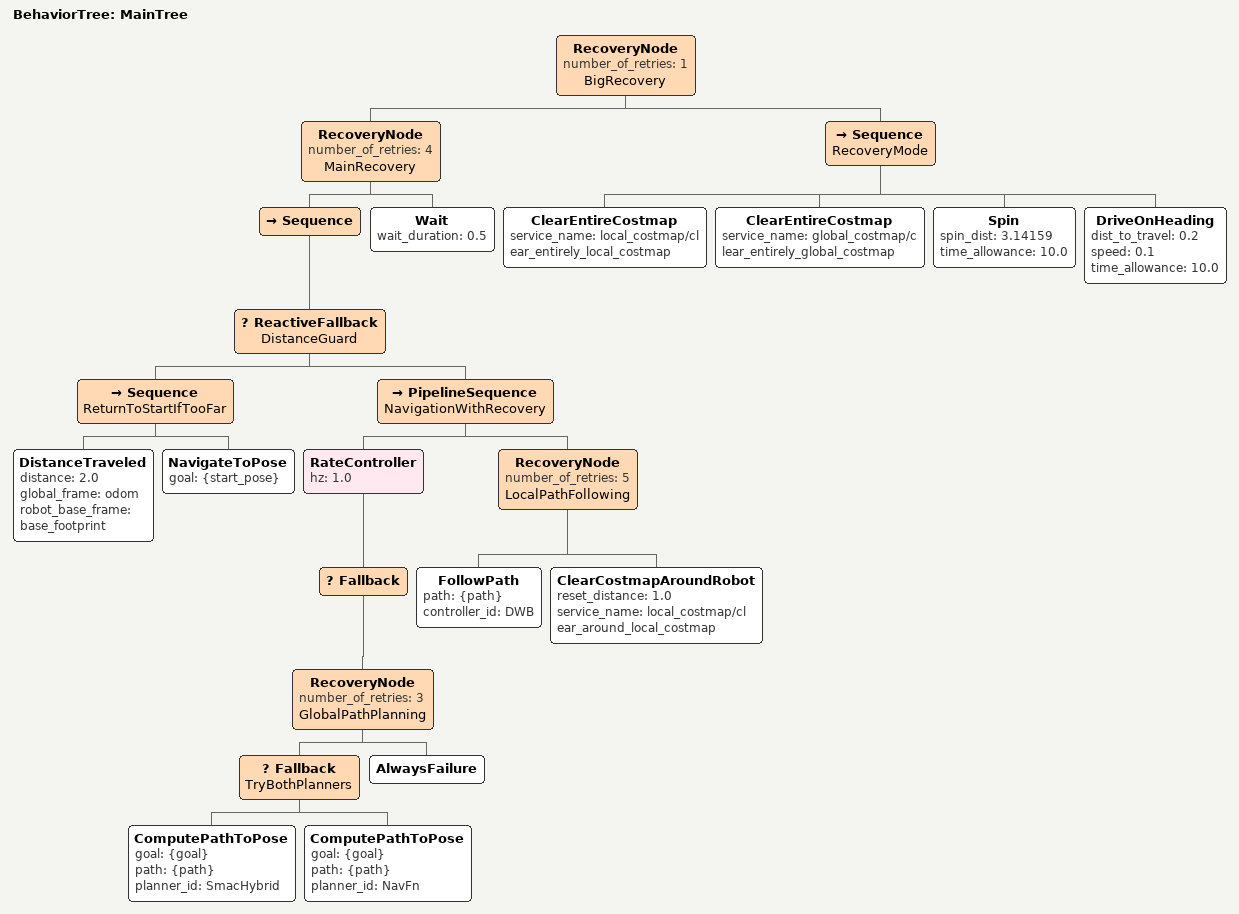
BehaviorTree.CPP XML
<root main_tree_to_execute="MainTree">
  <BehaviorTree ID="MainTree">
    <RecoveryNode number_of_retries="1" name="BigRecovery">

    <!-- Outer Loop: Retries the whole mission 4 times if RecoveryMode executes -->
    <RecoveryNode number_of_retries="4" name="MainRecovery">

      <!-- MAIN NAVIGATION BLOCK -->
      <Sequence>
        <ReactiveFallback name="DistanceGuard">

          <!-- Condition 1: If distance > 2m, interrupt and return to start -->
          <Sequence name="ReturnToStartIfTooFar">
             <DistanceTraveled distance="2.0" global_frame="odom" robot_base_frame="base_footprint"/>
             <NavigateToPose goal="{start_pose}"/>
          </Sequence>

          <!-- Condition 2: Normal Navigation (Interruptible) -->
          <PipelineSequence name="NavigationWithRecovery">

            <!-- Global Planner: Retries 3 times before failing to outer recovery -->
            <RateController hz="1.0">
            <Fallback>

              <RecoveryNode number_of_retries="3" name="GlobalPathPlanning">

                <!-- Try Planner A, then Planner B -->
                <Fallback name="TryBothPlanners">
                  <ComputePathToPose goal="{goal}" path="{path}" planner_id="SmacHybrid"/>
                  <ComputePathToPose goal="{goal}" path="{path}" planner_id="NavFn"/>
                </Fallback>

                <!-- "Recovery" for planner: Just wait/fail to increment retry count.
                     Only after 3 fails does it exit this node and trigger outer RecoveryMode. -->
                <AlwaysFailure/>
              </RecoveryNode>
              </Fallback>
            </RateController>

            <!-- Local Path Following: 5 retries with costmap clearing -->
            <RecoveryNode number_of_retries="5" name="LocalPathFollowing">
              <FollowPath path="{path}" controller_id="DWB"/>
              <ClearCostmapAroundRobot reset_distance="1.0" service_name="local_costmap/clear_around_local_costmap"/>
            </RecoveryNode>

          </PipelineSequence>
        </ReactiveFallback>
      </Sequence>
      <Wait wait_duration="0.5"/>
    </RecoveryNode>
          <!-- RECOVERY MODE: Executes only if Global Planner fails 3x OR Local Planner fails 5x -->
      <Sequence name="RecoveryMode">
        <ClearEntireCostmap service_name="local_costmap/clear_entirely_local_costmap"/>
        <ClearEntireCostmap service_name="global_costmap/clear_entirely_global_costmap"/>
        <Spin spin_dist="3.14159" time_allowance="10.0"/>
        <DriveOnHeading dist_to_travel="0.2" speed="0.1" time_allowance="10.0"/>
      </Sequence>
    </RecoveryNode>

  </BehaviorTree>
</root>
